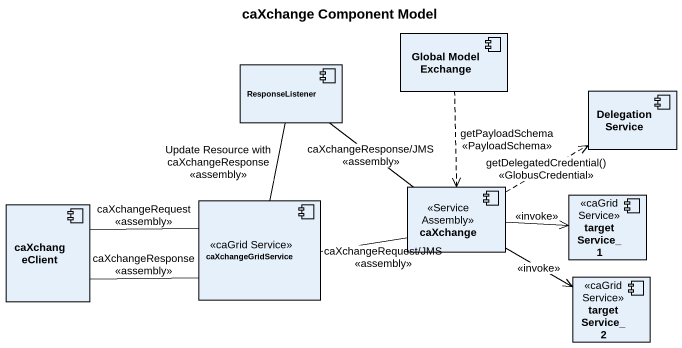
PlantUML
@startuml
title caXchange Component Model
component ResponseListener
component "Global Model Exchange" as Global_Model_Exchange
component DelegationService
component caXchange <<Service Assembly>>
component targetService_1 <<caGrid Service>>
component caXchangeClient
component caXchangeGridService <<caGrid Service>>
component targetService_2 <<caGrid Service>>
ResponseListener -- caXchange : caXchangeResponse/JMS\n<<assembly>>
ResponseListener -- caXchangeGridService : Update Resource with caXchangeResponse\n<<assembly>>
caXchange <.up. Global_Model_Exchange : getPayloadSchema\n<<PayloadSchema>>
caXchange .right.> DelegationService : getDelegatedCredential()\n<<GlobusCredential>>
caXchange -right-> targetService_1 : <<invoke>>
caXchange -right-> targetService_2 : <<invoke>>
caXchangeClient -right- caXchangeGridService : caXchangeResponse\n<<assembly>>
caXchangeClient -right- caXchangeGridService : caXchangeRequest\n<<assembly>>
caXchangeGridService -right- caXchange : caXchangeRequest/JMS\n<<assembly>>
@enduml
